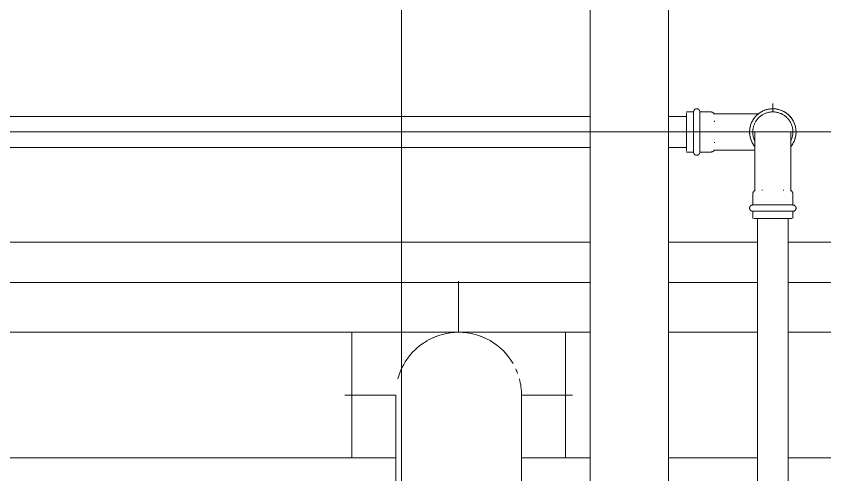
# Model space of a CAD drawing. Header units: inches. Extents: x -3299 to -2222, y -94 to 482.
# Drawn here: x -2461.3 to -2418.69, y 254.94 to 279.1 of the extents above; entities that cross this region are included whole.
import ezdxf

# ---------------------------------------------------------------- set-up
doc = ezdxf.new("R2010")
doc.units = ezdxf.units.IN
doc.header["$MEASUREMENT"] = 0
for name, color, linetype, lineweight in [('P-PIPE', 3, 'Continuous', 9), ('P-PIPE-CNTR', 3, 'Continuous', 9), ('S-GRID', 1, 'Continuous', 9)]:
    doc.layers.add(name, color=color, linetype=linetype, lineweight=lineweight)

# ---------------------------------------------------------------- blocks, each defined once
blk = doc.blocks.new('Elbow - Welded - Generic - Standard-1121388-PLG_ ROOF LEVEL')
at = {"layer": 'P-PIPE'}
for p, q in [((-2437.982, 253.155), (-2441.295, 253.155)), ((-2434.669, 253.155), (-2437.982, 253.155))]:
    blk.add_line(p, q, dxfattribs=at)
at = {"layer": 'P-PIPE', "flags": 128}
for points in [[(-2441.295, 259.139), (-2441.295, 259.134), (-2441.295, 259.12), (-2441.295, 259.096), (-2441.295, 259.063), (-2441.295, 259.02), (-2441.295, 258.968), (-2441.295, 258.906), (-2441.295, 258.835), (-2441.295, 258.756), (-2441.295, 258.667), (-2441.295, 258.569), (-2441.295, 258.463), (-2441.295, 258.348), (-2441.295, 258.225), (-2441.295, 258.094), (-2441.295, 257.955), (-2441.295, 257.808), (-2441.295, 257.654), (-2441.295, 257.493), (-2441.295, 257.324), (-2441.295, 257.149), (-2441.295, 256.968), (-2441.295, 256.78), (-2441.295, 256.587), (-2441.295, 256.388), (-2441.295, 256.184), (-2441.295, 255.975), (-2441.295, 255.762), (-2441.295, 255.545), (-2441.295, 255.323), (-2441.295, 255.099), (-2441.295, 254.871), (-2441.295, 254.64), (-2441.295, 254.407), (-2441.295, 254.172), (-2441.295, 253.935), (-2441.295, 253.698), (-2441.295, 253.459), (-2441.295, 253.22), (-2441.295, 253.155)], [(-2434.669, 253.155), (-2434.669, 253.394), (-2434.669, 253.633), (-2434.669, 253.871), (-2434.669, 254.108), (-2434.669, 254.344), (-2434.669, 254.577), (-2434.669, 254.809), (-2434.669, 255.037), (-2434.669, 255.263), (-2434.669, 255.485), (-2434.669, 255.704), (-2434.669, 255.918), (-2434.669, 256.128), (-2434.669, 256.334), (-2434.669, 256.534), (-2434.669, 256.729), (-2434.669, 256.918), (-2434.669, 257.101), (-2434.669, 257.278), (-2434.669, 257.448), (-2434.669, 257.611), (-2434.669, 257.767), (-2434.669, 257.916), (-2434.669, 258.057), (-2434.669, 258.191), (-2434.669, 258.316), (-2434.669, 258.433), (-2434.669, 258.541), (-2434.669, 258.641), (-2434.669, 258.733), (-2434.669, 258.815), (-2434.669, 258.888), (-2434.669, 258.952), (-2434.669, 259.007), (-2434.669, 259.052), (-2434.669, 259.088), (-2434.669, 259.115), (-2434.669, 259.131), (-2434.669, 259.139), (-2434.669, 259.139)]]:
    blk.add_lwpolyline(points, dxfattribs=at)
at = {"layer": 'P-PIPE'}
for start, end in [(90, 120), (30, 90), (120.159, 165), (0, 15)]:
    blk.add_arc((-2437.982, 259.139), 3.313, start, end, dxfattribs=at)
blk = doc.blocks.new('Victaulic-VicPress316-Elbow 90-45deg Style P568_P571 - Standard-V57-PLG_ ROOF LEVEL')
at = {"layer": 'P-PIPE'}
for p, q in [((-2425.602, 274.059), (-2425.977, 274.059)), ((-2425.977, 274.007), (-2425.977, 273)), ((-2425.602, 273), (-2425.602, 274.007)), ((-2424.716, 274.059), (-2425.273, 274.059)), ((-2425.273, 273), (-2425.273, 274.007)), ((-2423.442, 273.95), (-2424.545, 273.95)), ((-2424.498, 273.541), (-2424.498, 273.588)), ((-2425.977, 273), (-2425.977, 271.993)), ((-2425.602, 271.993), (-2425.602, 273)), ((-2425.273, 271.993), (-2425.273, 273)), ((-2424.498, 272.421), (-2424.498, 272.459)), ((-2425.977, 271.941), (-2425.602, 271.941)), ((-2425.273, 271.941), (-2424.716, 271.941)), ((-2424.542, 272.05), (-2423.442, 272.05))]:
    blk.add_line(p, q, dxfattribs=at)
at = {"layer": 'P-PIPE', "flags": 128}
for points in [[(-2425.602, 274.059), (-2425.601, 274.066), (-2425.601, 274.072), (-2425.6, 274.079), (-2425.6, 274.085), (-2425.598, 274.092), (-2425.597, 274.098), (-2425.595, 274.104), (-2425.593, 274.111), (-2425.591, 274.117), (-2425.589, 274.123), (-2425.586, 274.129), (-2425.583, 274.135), (-2425.58, 274.141), (-2425.576, 274.146), (-2425.573, 274.152), (-2425.569, 274.157), (-2425.565, 274.162), (-2425.561, 274.167), (-2425.556, 274.172), (-2425.552, 274.177), (-2425.547, 274.181), (-2425.542, 274.186), (-2425.537, 274.19), (-2425.531, 274.194), (-2425.526, 274.197), (-2425.52, 274.201), (-2425.515, 274.204), (-2425.509, 274.207), (-2425.503, 274.21), (-2425.497, 274.212), (-2425.491, 274.215), (-2425.484, 274.217), (-2425.478, 274.218), (-2425.472, 274.22), (-2425.465, 274.221), (-2425.459, 274.222), (-2425.452, 274.223), (-2425.445, 274.223), (-2425.439, 274.223), (-2425.432, 274.223), (-2425.426, 274.223), (-2425.419, 274.223), (-2425.413, 274.222), (-2425.406, 274.221), (-2425.4, 274.219), (-2425.393, 274.218), (-2425.387, 274.216), (-2425.381, 274.214), (-2425.375, 274.211), (-2425.369, 274.209), (-2425.363, 274.206), (-2425.357, 274.203), (-2425.351, 274.199), (-2425.346, 274.196), (-2425.34, 274.192), (-2425.335, 274.188), (-2425.33, 274.184), (-2425.325, 274.179), (-2425.32, 274.175), (-2425.316, 274.17), (-2425.311, 274.165), (-2425.307, 274.16), (-2425.303, 274.155), (-2425.3, 274.149), (-2425.296, 274.144), (-2425.293, 274.138), (-2425.29, 274.132), (-2425.287, 274.126), (-2425.284, 274.12), (-2425.282, 274.114), (-2425.28, 274.108), (-2425.278, 274.102), (-2425.277, 274.095), (-2425.275, 274.089), (-2425.274, 274.082), (-2425.273, 274.076), (-2425.273, 274.069), (-2425.273, 274.063), (-2425.273, 274.059)], [(-2425.602, 274.002), (-2425.602, 274.015), (-2425.602, 274.026), (-2425.602, 274.036), (-2425.602, 274.044), (-2425.602, 274.05), (-2425.602, 274.055), (-2425.602, 274.058), (-2425.602, 274.059), (-2425.602, 274.059)], [(-2425.602, 274.059), (-2425.602, 274.058), (-2425.602, 274.056), (-2425.602, 274.051), (-2425.602, 274.045), (-2425.602, 274.038), (-2425.602, 274.029), (-2425.602, 274.018), (-2425.602, 274.005), (-2425.602, 273.991), (-2425.602, 273.975), (-2425.602, 273.958), (-2425.602, 273.939), (-2425.602, 273.919), (-2425.602, 273.897), (-2425.602, 273.874), (-2425.602, 273.849), (-2425.602, 273.823), (-2425.602, 273.796), (-2425.602, 273.768), (-2425.602, 273.738), (-2425.602, 273.707), (-2425.602, 273.675), (-2425.602, 273.642), (-2425.602, 273.607), (-2425.602, 273.572), (-2425.602, 273.536), (-2425.602, 273.499), (-2425.602, 273.461), (-2425.602, 273.423), (-2425.602, 273.384), (-2425.602, 273.344), (-2425.602, 273.304), (-2425.602, 273.263), (-2425.602, 273.222), (-2425.602, 273.18), (-2425.602, 273.138), (-2425.602, 273.096), (-2425.602, 273.054), (-2425.602, 273.011), (-2425.602, 273)], [(-2425.273, 273), (-2425.273, 273.042), (-2425.273, 273.085), (-2425.273, 273.127), (-2425.273, 273.169), (-2425.273, 273.21), (-2425.273, 273.252), (-2425.273, 273.293), (-2425.273, 273.333), (-2425.273, 273.373), (-2425.273, 273.412), (-2425.273, 273.451), (-2425.273, 273.489), (-2425.273, 273.526), (-2425.273, 273.563), (-2425.273, 273.598), (-2425.273, 273.632), (-2425.273, 273.666), (-2425.273, 273.698), (-2425.273, 273.73), (-2425.273, 273.76), (-2425.273, 273.789), (-2425.273, 273.816), (-2425.273, 273.843), (-2425.273, 273.868), (-2425.273, 273.891), (-2425.273, 273.913), (-2425.273, 273.934), (-2425.273, 273.953), (-2425.273, 273.971), (-2425.273, 273.987), (-2425.273, 274.002), (-2425.273, 274.015), (-2425.273, 274.026), (-2425.273, 274.036), (-2425.273, 274.044), (-2425.273, 274.05), (-2425.273, 274.055), (-2425.273, 274.058), (-2425.273, 274.059), (-2425.273, 274.059)], [(-2425.273, 274.059), (-2425.273, 274.058), (-2425.273, 274.056), (-2425.273, 274.051), (-2425.273, 274.045), (-2425.273, 274.038), (-2425.273, 274.029), (-2425.273, 274.018), (-2425.273, 274.005)], [(-2424.716, 274.059), (-2424.705, 274.059), (-2424.694, 274.058), (-2424.683, 274.057), (-2424.673, 274.056), (-2424.662, 274.054), (-2424.651, 274.051), (-2424.641, 274.048), (-2424.63, 274.045), (-2424.62, 274.042), (-2424.61, 274.037), (-2424.6, 274.033), (-2424.59, 274.028), (-2424.581, 274.023), (-2424.571, 274.017), (-2424.562, 274.011), (-2424.553, 274.005), (-2424.545, 273.998), (-2424.536, 273.991), (-2424.528, 273.984), (-2424.521, 273.976), (-2424.513, 273.968), (-2424.506, 273.96), (-2424.499, 273.952), (-2424.498, 273.95)], [(-2420.204, 273), (-2420.205, 273.049), (-2420.208, 273.098), (-2420.212, 273.146), (-2420.219, 273.195), (-2420.228, 273.243), (-2420.239, 273.291), (-2420.251, 273.338), (-2420.266, 273.385), (-2420.282, 273.431), (-2420.3, 273.476), (-2420.32, 273.521), (-2420.342, 273.565), (-2420.365, 273.608), (-2420.391, 273.65), (-2420.417, 273.691), (-2420.446, 273.731), (-2420.476, 273.769), (-2420.507, 273.807), (-2420.54, 273.843), (-2420.575, 273.878), (-2420.61, 273.911), (-2420.648, 273.943), (-2420.686, 273.973), (-2420.725, 274.002), (-2420.766, 274.03), (-2420.808, 274.055), (-2420.85, 274.079), (-2420.894, 274.101), (-2420.939, 274.122), (-2420.984, 274.14), (-2421.03, 274.157), (-2421.076, 274.172), (-2421.123, 274.185), (-2421.171, 274.196), (-2421.219, 274.206), (-2421.268, 274.213), (-2421.316, 274.218), (-2421.365, 274.222), (-2421.414, 274.223), (-2421.463, 274.223), (-2421.512, 274.221), (-2421.56, 274.216), (-2421.609, 274.21), (-2421.657, 274.202), (-2421.705, 274.192), (-2421.753, 274.179), (-2421.799, 274.165), (-2421.846, 274.15), (-2421.891, 274.132), (-2421.936, 274.113), (-2421.98, 274.091), (-2422.024, 274.068), (-2422.066, 274.044), (-2422.107, 274.017), (-2422.147, 273.989), (-2422.186, 273.96), (-2422.224, 273.928), (-2422.26, 273.896), (-2422.296, 273.862), (-2422.329, 273.826), (-2422.362, 273.79), (-2422.392, 273.752), (-2422.422, 273.712), (-2422.449, 273.672), (-2422.476, 273.631), (-2422.5, 273.588), (-2422.523, 273.545), (-2422.543, 273.501), (-2422.563, 273.456), (-2422.58, 273.41), (-2422.595, 273.363), (-2422.609, 273.316), (-2422.621, 273.269), (-2422.631, 273.221), (-2422.638, 273.173), (-2422.644, 273.124), (-2422.648, 273.075), (-2422.65, 273.026), (-2422.651, 273)], [(-2423.442, 273.95), (-2423.362, 273.95), (-2423.281, 273.95), (-2423.201, 273.95), (-2423.121, 273.95), (-2423.042, 273.95), (-2422.963, 273.95), (-2422.885, 273.95), (-2422.808, 273.95), (-2422.732, 273.95), (-2422.658, 273.95), (-2422.584, 273.95), (-2422.512, 273.95), (-2422.441, 273.95), (-2422.372, 273.95), (-2422.304, 273.95), (-2422.239, 273.95), (-2422.179, 273.95)], [(-2421.43, 273.95), (-2421.427, 273.95), (-2421.427, 273.95)], [(-2425.602, 273), (-2425.602, 272.958), (-2425.602, 272.915), (-2425.602, 272.873), (-2425.602, 272.831), (-2425.602, 272.79), (-2425.602, 272.748), (-2425.602, 272.707), (-2425.602, 272.667), (-2425.602, 272.627), (-2425.602, 272.588), (-2425.602, 272.549), (-2425.602, 272.511), (-2425.602, 272.474), (-2425.602, 272.437), (-2425.602, 272.402), (-2425.602, 272.368), (-2425.602, 272.334), (-2425.602, 272.302), (-2425.602, 272.27), (-2425.602, 272.24), (-2425.602, 272.211), (-2425.602, 272.184), (-2425.602, 272.157), (-2425.602, 272.132), (-2425.602, 272.109), (-2425.602, 272.087), (-2425.602, 272.066), (-2425.602, 272.047), (-2425.602, 272.029), (-2425.602, 272.013), (-2425.602, 271.998), (-2425.602, 271.985), (-2425.602, 271.974), (-2425.602, 271.964), (-2425.602, 271.956), (-2425.602, 271.95), (-2425.602, 271.945), (-2425.602, 271.942), (-2425.602, 271.941), (-2425.602, 271.941)], [(-2425.273, 271.941), (-2425.273, 271.942), (-2425.273, 271.944), (-2425.273, 271.949), (-2425.273, 271.955), (-2425.273, 271.962), (-2425.273, 271.971), (-2425.273, 271.982), (-2425.273, 271.995), (-2425.273, 272.009), (-2425.273, 272.025), (-2425.273, 272.042), (-2425.273, 272.061), (-2425.273, 272.081), (-2425.273, 272.103), (-2425.273, 272.126), (-2425.273, 272.151), (-2425.273, 272.177), (-2425.273, 272.204), (-2425.273, 272.232), (-2425.273, 272.262), (-2425.273, 272.293), (-2425.273, 272.325), (-2425.273, 272.358), (-2425.273, 272.393), (-2425.273, 272.428), (-2425.273, 272.464), (-2425.273, 272.501), (-2425.273, 272.539), (-2425.273, 272.577), (-2425.273, 272.616), (-2425.273, 272.656), (-2425.273, 272.696), (-2425.273, 272.737), (-2425.273, 272.778), (-2425.273, 272.82), (-2425.273, 272.862), (-2425.273, 272.904), (-2425.273, 272.946), (-2425.273, 272.989), (-2425.273, 273)], [(-2422.651, 273), (-2422.65, 272.951), (-2422.647, 272.902), (-2422.642, 272.854), (-2422.635, 272.805), (-2422.626, 272.757), (-2422.616, 272.709), (-2422.603, 272.662), (-2422.589, 272.615), (-2422.572, 272.569), (-2422.554, 272.524), (-2422.534, 272.479), (-2422.512, 272.435), (-2422.489, 272.392), (-2422.464, 272.35), (-2422.437, 272.309), (-2422.408, 272.269), (-2422.378, 272.231)], [(-2420.477, 272.229), (-2420.462, 272.248), (-2420.432, 272.288), (-2420.405, 272.328), (-2420.379, 272.369), (-2420.354, 272.412), (-2420.332, 272.455), (-2420.311, 272.499), (-2420.292, 272.544), (-2420.274, 272.59), (-2420.259, 272.637), (-2420.245, 272.684), (-2420.234, 272.731), (-2420.224, 272.779), (-2420.216, 272.827), (-2420.21, 272.876), (-2420.206, 272.925), (-2420.204, 272.974), (-2420.204, 273)], [(-2425.602, 271.941), (-2425.602, 271.942), (-2425.602, 271.944), (-2425.602, 271.949), (-2425.602, 271.955), (-2425.602, 271.962), (-2425.602, 271.971), (-2425.602, 271.982), (-2425.602, 271.995)], [(-2425.273, 271.941), (-2425.273, 271.934), (-2425.273, 271.928), (-2425.274, 271.921), (-2425.275, 271.915), (-2425.276, 271.908), (-2425.277, 271.902), (-2425.279, 271.896), (-2425.281, 271.889), (-2425.283, 271.883), (-2425.286, 271.877), (-2425.288, 271.871), (-2425.291, 271.865), (-2425.294, 271.859), (-2425.298, 271.854), (-2425.301, 271.848), (-2425.305, 271.843), (-2425.309, 271.838), (-2425.313, 271.833), (-2425.318, 271.828), (-2425.323, 271.823), (-2425.327, 271.819), (-2425.332, 271.814), (-2425.337, 271.81), (-2425.343, 271.806), (-2425.348, 271.803), (-2425.354, 271.799), (-2425.36, 271.796), (-2425.365, 271.793), (-2425.371, 271.79), (-2425.378, 271.788), (-2425.384, 271.785), (-2425.39, 271.783), (-2425.396, 271.782), (-2425.403, 271.78), (-2425.409, 271.779), (-2425.416, 271.778), (-2425.422, 271.777), (-2425.429, 271.777), (-2425.435, 271.777), (-2425.442, 271.777), (-2425.448, 271.777), (-2425.455, 271.777), (-2425.462, 271.778), (-2425.468, 271.779), (-2425.474, 271.781), (-2425.481, 271.782), (-2425.487, 271.784), (-2425.493, 271.786), (-2425.5, 271.789), (-2425.506, 271.791), (-2425.512, 271.794), (-2425.517, 271.797), (-2425.523, 271.801), (-2425.529, 271.804), (-2425.534, 271.808), (-2425.539, 271.812), (-2425.544, 271.816), (-2425.549, 271.821), (-2425.554, 271.825), (-2425.558, 271.83), (-2425.563, 271.835), (-2425.567, 271.84), (-2425.571, 271.845), (-2425.575, 271.851), (-2425.578, 271.856), (-2425.581, 271.862), (-2425.584, 271.868), (-2425.587, 271.874), (-2425.59, 271.88), (-2425.592, 271.886), (-2425.594, 271.892), (-2425.596, 271.898), (-2425.598, 271.905), (-2425.599, 271.911), (-2425.6, 271.918), (-2425.601, 271.924), (-2425.601, 271.931), (-2425.602, 271.937), (-2425.602, 271.941)], [(-2425.273, 271.998), (-2425.273, 271.985), (-2425.273, 271.974), (-2425.273, 271.964), (-2425.273, 271.956), (-2425.273, 271.95), (-2425.273, 271.945), (-2425.273, 271.942), (-2425.273, 271.941), (-2425.273, 271.941)], [(-2424.498, 272.05), (-2424.505, 272.041), (-2424.512, 272.033), (-2424.519, 272.025), (-2424.527, 272.017), (-2424.535, 272.01), (-2424.543, 272.003), (-2424.552, 271.996), (-2424.561, 271.99), (-2424.57, 271.984), (-2424.579, 271.978), (-2424.589, 271.973), (-2424.598, 271.968), (-2424.608, 271.963), (-2424.618, 271.959), (-2424.629, 271.955), (-2424.639, 271.952), (-2424.649, 271.949), (-2424.66, 271.947), (-2424.671, 271.945), (-2424.682, 271.943), (-2424.692, 271.942), (-2424.703, 271.941), (-2424.714, 271.941), (-2424.716, 271.941)], [(-2422.377, 272.05), (-2422.422, 272.05), (-2422.493, 272.05), (-2422.564, 272.05), (-2422.638, 272.05), (-2422.712, 272.05), (-2422.788, 272.05), (-2422.865, 272.05), (-2422.942, 272.05), (-2423.021, 272.05), (-2423.1, 272.05), (-2423.18, 272.05), (-2423.26, 272.05), (-2423.34, 272.05), (-2423.421, 272.05), (-2423.442, 272.05)]]:
    blk.add_lwpolyline(points, dxfattribs=at)
blk = doc.blocks.new('Victaulic-VicPress316-Elbow 90-45deg Style P568_P571 - Standard-V59-PLG_ ROOF LEVEL')
at = {"layer": 'P-PIPE'}
for p, q in [((-2422.377, 270.985), (-2422.377, 269.882)), ((-2420.477, 269.885), (-2420.477, 270.985)), ((-2421.968, 269.929), (-2422.006, 269.929)), ((-2420.848, 269.929), (-2420.886, 269.929)), ((-2422.486, 269.711), (-2422.486, 269.155)), ((-2420.368, 269.155), (-2420.368, 269.711)), ((-2421.427, 269.155), (-2422.434, 269.155)), ((-2420.42, 269.155), (-2421.427, 269.155)), ((-2422.486, 268.826), (-2422.486, 268.45)), ((-2421.427, 268.826), (-2422.434, 268.826)), ((-2422.434, 268.45), (-2421.427, 268.45)), ((-2420.42, 268.826), (-2421.427, 268.826)), ((-2421.427, 268.45), (-2420.42, 268.45)), ((-2420.368, 268.45), (-2420.368, 268.826))]:
    blk.add_line(p, q, dxfattribs=at)
at = {"layer": 'P-PIPE', "flags": 128}
for points in [[(-2421.427, 274.224), (-2421.476, 274.223), (-2421.525, 274.22), (-2421.574, 274.215), (-2421.622, 274.208), (-2421.67, 274.199), (-2421.718, 274.188), (-2421.765, 274.176), (-2421.812, 274.161), (-2421.858, 274.145), (-2421.904, 274.127), (-2421.948, 274.107), (-2421.992, 274.085), (-2422.035, 274.062), (-2422.077, 274.037), (-2422.118, 274.01), (-2422.158, 273.981), (-2422.196, 273.951), (-2422.234, 273.92), (-2422.27, 273.887), (-2422.305, 273.852), (-2422.338, 273.817), (-2422.37, 273.78), (-2422.401, 273.741), (-2422.429, 273.702), (-2422.457, 273.661), (-2422.482, 273.619), (-2422.506, 273.577), (-2422.528, 273.533), (-2422.549, 273.489), (-2422.567, 273.443), (-2422.584, 273.397), (-2422.599, 273.351), (-2422.612, 273.304), (-2422.624, 273.256), (-2422.633, 273.208), (-2422.64, 273.16), (-2422.646, 273.111), (-2422.649, 273.062), (-2422.651, 273.013), (-2422.65, 272.964), (-2422.648, 272.915), (-2422.643, 272.867), (-2422.637, 272.818), (-2422.629, 272.77), (-2422.619, 272.722), (-2422.607, 272.675), (-2422.593, 272.628), (-2422.577, 272.581), (-2422.559, 272.536), (-2422.54, 272.491), (-2422.518, 272.447), (-2422.495, 272.404), (-2422.471, 272.361), (-2422.444, 272.32), (-2422.416, 272.28), (-2422.387, 272.241)], [(-2421.427, 274.059), (-2421.469, 274.058), (-2421.512, 274.056), (-2421.554, 274.051), (-2421.596, 274.045), (-2421.638, 274.038), (-2421.679, 274.029), (-2421.72, 274.018), (-2421.76, 274.005), (-2421.8, 273.991), (-2421.84, 273.975), (-2421.878, 273.958), (-2421.916, 273.939), (-2421.953, 273.919), (-2421.99, 273.897), (-2422.025, 273.874), (-2422.06, 273.849), (-2422.093, 273.823), (-2422.125, 273.796), (-2422.157, 273.768), (-2422.187, 273.738), (-2422.216, 273.707), (-2422.243, 273.675), (-2422.27, 273.642), (-2422.295, 273.607), (-2422.318, 273.572), (-2422.34, 273.536), (-2422.361, 273.499), (-2422.38, 273.461), (-2422.398, 273.423), (-2422.414, 273.384), (-2422.429, 273.344), (-2422.442, 273.304), (-2422.453, 273.263), (-2422.463, 273.222), (-2422.471, 273.18), (-2422.477, 273.138), (-2422.482, 273.096), (-2422.485, 273.054), (-2422.486, 273.011), (-2422.486, 272.969), (-2422.484, 272.927), (-2422.48, 272.885), (-2422.474, 272.843), (-2422.467, 272.801), (-2422.458, 272.759), (-2422.448, 272.718), (-2422.436, 272.678), (-2422.422, 272.638), (-2422.407, 272.598), (-2422.39, 272.559), (-2422.377, 272.532)], [(-2420.477, 272.229), (-2420.454, 272.259), (-2420.425, 272.298), (-2420.398, 272.339), (-2420.372, 272.381), (-2420.348, 272.423), (-2420.326, 272.467), (-2420.305, 272.511), (-2420.287, 272.557), (-2420.27, 272.603), (-2420.255, 272.649), (-2420.242, 272.696), (-2420.231, 272.744), (-2420.221, 272.792), (-2420.214, 272.84), (-2420.209, 272.889), (-2420.205, 272.938), (-2420.204, 272.987), (-2420.204, 273.036), (-2420.207, 273.085), (-2420.211, 273.133), (-2420.217, 273.182), (-2420.225, 273.23), (-2420.236, 273.278), (-2420.248, 273.325), (-2420.262, 273.372), (-2420.277, 273.419), (-2420.295, 273.464), (-2420.315, 273.509), (-2420.336, 273.553), (-2420.359, 273.596), (-2420.384, 273.639), (-2420.41, 273.68), (-2420.438, 273.72), (-2420.468, 273.759), (-2420.499, 273.797), (-2420.531, 273.833), (-2420.565, 273.868), (-2420.601, 273.902), (-2420.637, 273.935), (-2420.675, 273.965), (-2420.715, 273.995), (-2420.755, 274.022), (-2420.796, 274.048), (-2420.839, 274.073), (-2420.882, 274.095), (-2420.926, 274.116), (-2420.971, 274.135), (-2421.017, 274.153), (-2421.064, 274.168), (-2421.111, 274.182), (-2421.158, 274.194), (-2421.206, 274.203), (-2421.254, 274.211), (-2421.303, 274.217), (-2421.352, 274.221), (-2421.401, 274.223), (-2421.427, 274.224)], [(-2420.474, 272.539), (-2420.456, 272.577), (-2420.44, 272.616), (-2420.426, 272.656), (-2420.413, 272.696), (-2420.401, 272.737), (-2420.392, 272.778), (-2420.384, 272.82), (-2420.377, 272.862), (-2420.372, 272.904), (-2420.369, 272.946), (-2420.368, 272.989), (-2420.369, 273.031), (-2420.371, 273.073), (-2420.374, 273.115), (-2420.38, 273.157), (-2420.387, 273.199), (-2420.396, 273.241), (-2420.406, 273.282), (-2420.418, 273.322), (-2420.432, 273.362), (-2420.447, 273.402), (-2420.464, 273.441), (-2420.483, 273.479), (-2420.502, 273.516), (-2420.524, 273.553), (-2420.547, 273.588), (-2420.571, 273.623), (-2420.597, 273.657), (-2420.623, 273.69), (-2420.652, 273.721), (-2420.681, 273.752), (-2420.712, 273.781), (-2420.744, 273.809), (-2420.776, 273.836), (-2420.81, 273.861), (-2420.845, 273.885), (-2420.881, 273.907), (-2420.918, 273.929), (-2420.955, 273.948), (-2420.994, 273.966), (-2421.033, 273.983), (-2421.072, 273.998), (-2421.113, 274.011), (-2421.153, 274.023), (-2421.194, 274.033), (-2421.236, 274.042), (-2421.278, 274.048), (-2421.32, 274.054), (-2421.362, 274.057), (-2421.404, 274.059), (-2421.427, 274.059)], [(-2422.377, 273), (-2422.377, 272.998), (-2422.377, 272.994), (-2422.377, 272.986), (-2422.377, 272.974), (-2422.377, 272.96), (-2422.377, 272.942), (-2422.377, 272.922), (-2422.377, 272.898), (-2422.377, 272.871), (-2422.377, 272.841), (-2422.377, 272.808), (-2422.377, 272.772), (-2422.377, 272.734), (-2422.377, 272.692), (-2422.377, 272.648), (-2422.377, 272.601), (-2422.377, 272.552), (-2422.377, 272.5), (-2422.377, 272.445), (-2422.377, 272.389), (-2422.377, 272.33), (-2422.377, 272.269), (-2422.377, 272.206), (-2422.377, 272.141), (-2422.377, 272.074), (-2422.377, 272.005), (-2422.377, 271.935), (-2422.377, 271.863), (-2422.377, 271.79), (-2422.377, 271.715), (-2422.377, 271.639), (-2422.377, 271.563), (-2422.377, 271.485), (-2422.377, 271.406), (-2422.377, 271.327), (-2422.377, 271.248), (-2422.377, 271.167), (-2422.377, 271.087), (-2422.377, 271.007), (-2422.377, 270.985)], [(-2420.477, 270.985), (-2420.477, 271.065), (-2420.477, 271.146), (-2420.477, 271.226), (-2420.477, 271.306), (-2420.477, 271.385), (-2420.477, 271.464), (-2420.477, 271.542), (-2420.477, 271.619), (-2420.477, 271.695), (-2420.477, 271.77), (-2420.477, 271.843), (-2420.477, 271.915), (-2420.477, 271.986), (-2420.477, 272.055), (-2420.477, 272.123), (-2420.477, 272.188), (-2420.477, 272.252), (-2420.477, 272.314), (-2420.477, 272.373), (-2420.477, 272.43), (-2420.477, 272.485), (-2420.477, 272.538), (-2420.477, 272.588), (-2420.477, 272.636), (-2420.477, 272.681), (-2420.477, 272.723), (-2420.477, 272.762), (-2420.477, 272.799), (-2420.477, 272.832), (-2420.477, 272.863), (-2420.477, 272.891), (-2420.477, 272.915), (-2420.477, 272.937), (-2420.477, 272.955), (-2420.477, 272.971), (-2420.477, 272.983), (-2420.477, 272.992), (-2420.477, 272.997), (-2420.477, 273), (-2420.477, 273)], [(-2422.486, 269.711), (-2422.486, 269.722), (-2422.485, 269.733), (-2422.484, 269.744), (-2422.483, 269.754), (-2422.481, 269.765), (-2422.478, 269.776), (-2422.476, 269.786), (-2422.472, 269.797), (-2422.469, 269.807), (-2422.465, 269.817), (-2422.46, 269.827), (-2422.455, 269.837), (-2422.45, 269.846), (-2422.444, 269.856), (-2422.439, 269.865), (-2422.432, 269.874), (-2422.426, 269.882), (-2422.418, 269.891), (-2422.411, 269.899), (-2422.403, 269.906), (-2422.396, 269.914), (-2422.387, 269.921), (-2422.379, 269.928), (-2422.377, 269.929)], [(-2420.477, 269.929), (-2420.469, 269.922), (-2420.46, 269.915), (-2420.452, 269.908), (-2420.444, 269.9), (-2420.437, 269.892), (-2420.43, 269.884), (-2420.423, 269.875), (-2420.417, 269.867), (-2420.411, 269.857), (-2420.405, 269.848), (-2420.4, 269.839), (-2420.395, 269.829), (-2420.39, 269.819), (-2420.386, 269.809), (-2420.383, 269.799), (-2420.379, 269.788), (-2420.376, 269.778), (-2420.374, 269.767), (-2420.372, 269.756), (-2420.37, 269.746), (-2420.369, 269.735), (-2420.368, 269.724), (-2420.368, 269.713), (-2420.368, 269.711)], [(-2422.486, 268.826), (-2422.493, 268.826), (-2422.499, 268.826), (-2422.506, 268.827), (-2422.512, 268.828), (-2422.519, 268.829), (-2422.525, 268.83), (-2422.532, 268.832), (-2422.538, 268.834), (-2422.544, 268.836), (-2422.55, 268.838), (-2422.556, 268.841), (-2422.562, 268.844), (-2422.568, 268.847), (-2422.574, 268.851), (-2422.579, 268.854), (-2422.584, 268.858), (-2422.59, 268.862), (-2422.595, 268.866), (-2422.599, 268.871), (-2422.604, 268.875), (-2422.609, 268.88), (-2422.613, 268.885), (-2422.617, 268.89), (-2422.621, 268.896), (-2422.625, 268.901), (-2422.628, 268.907), (-2422.631, 268.912), (-2422.634, 268.918), (-2422.637, 268.924), (-2422.639, 268.93), (-2422.642, 268.937), (-2422.644, 268.943), (-2422.645, 268.949), (-2422.647, 268.956), (-2422.648, 268.962), (-2422.649, 268.969), (-2422.65, 268.975), (-2422.65, 268.982), (-2422.651, 268.988), (-2422.651, 268.995), (-2422.65, 269.001), (-2422.65, 269.008), (-2422.649, 269.014), (-2422.648, 269.021), (-2422.646, 269.027), (-2422.645, 269.034), (-2422.643, 269.04), (-2422.641, 269.046), (-2422.638, 269.052), (-2422.636, 269.058), (-2422.633, 269.064), (-2422.63, 269.07), (-2422.626, 269.076), (-2422.623, 269.081), (-2422.619, 269.087), (-2422.615, 269.092), (-2422.611, 269.097), (-2422.607, 269.102), (-2422.602, 269.107), (-2422.597, 269.111), (-2422.592, 269.116), (-2422.587, 269.12), (-2422.582, 269.124), (-2422.576, 269.127), (-2422.571, 269.131), (-2422.565, 269.134), (-2422.559, 269.137), (-2422.553, 269.14), (-2422.547, 269.143), (-2422.541, 269.145), (-2422.535, 269.147), (-2422.529, 269.149), (-2422.522, 269.15), (-2422.516, 269.152), (-2422.509, 269.153), (-2422.503, 269.154), (-2422.496, 269.154), (-2422.49, 269.154), (-2422.486, 269.155)], [(-2421.427, 269.155), (-2421.469, 269.155), (-2421.512, 269.155), (-2421.554, 269.155), (-2421.596, 269.155), (-2421.638, 269.155), (-2421.679, 269.155), (-2421.72, 269.155), (-2421.76, 269.155), (-2421.8, 269.155), (-2421.84, 269.155), (-2421.878, 269.155), (-2421.916, 269.155), (-2421.953, 269.155), (-2421.99, 269.155), (-2422.025, 269.155), (-2422.06, 269.155), (-2422.093, 269.155), (-2422.125, 269.155), (-2422.157, 269.155), (-2422.187, 269.155), (-2422.216, 269.155), (-2422.243, 269.155), (-2422.27, 269.155), (-2422.295, 269.155), (-2422.318, 269.155), (-2422.34, 269.155), (-2422.361, 269.155), (-2422.38, 269.155), (-2422.398, 269.155), (-2422.414, 269.155), (-2422.429, 269.155), (-2422.442, 269.155), (-2422.453, 269.155), (-2422.463, 269.155), (-2422.471, 269.155), (-2422.477, 269.155), (-2422.482, 269.155), (-2422.485, 269.155), (-2422.486, 269.155), (-2422.486, 269.155)], [(-2422.486, 269.155), (-2422.485, 269.155), (-2422.483, 269.155), (-2422.479, 269.155), (-2422.473, 269.155), (-2422.465, 269.155), (-2422.456, 269.155), (-2422.445, 269.155), (-2422.432, 269.155)], [(-2420.368, 269.155), (-2420.369, 269.155), (-2420.372, 269.155), (-2420.376, 269.155), (-2420.382, 269.155), (-2420.389, 269.155), (-2420.398, 269.155), (-2420.409, 269.155), (-2420.422, 269.155), (-2420.436, 269.155), (-2420.452, 269.155), (-2420.469, 269.155), (-2420.488, 269.155), (-2420.508, 269.155), (-2420.53, 269.155), (-2420.553, 269.155), (-2420.578, 269.155), (-2420.604, 269.155), (-2420.631, 269.155), (-2420.66, 269.155), (-2420.689, 269.155), (-2420.72, 269.155), (-2420.752, 269.155), (-2420.786, 269.155), (-2420.82, 269.155), (-2420.855, 269.155), (-2420.891, 269.155), (-2420.928, 269.155), (-2420.966, 269.155), (-2421.004, 269.155), (-2421.043, 269.155), (-2421.083, 269.155), (-2421.123, 269.155), (-2421.164, 269.155), (-2421.206, 269.155), (-2421.247, 269.155), (-2421.289, 269.155), (-2421.331, 269.155), (-2421.373, 269.155), (-2421.416, 269.155), (-2421.427, 269.155)], [(-2420.426, 269.155), (-2420.413, 269.155), (-2420.401, 269.155), (-2420.392, 269.155), (-2420.384, 269.155), (-2420.377, 269.155), (-2420.372, 269.155), (-2420.369, 269.155), (-2420.368, 269.155), (-2420.368, 269.155)], [(-2420.368, 269.155), (-2420.362, 269.154), (-2420.355, 269.154), (-2420.348, 269.153), (-2420.342, 269.152), (-2420.335, 269.151), (-2420.329, 269.15), (-2420.323, 269.148), (-2420.316, 269.146), (-2420.31, 269.144), (-2420.304, 269.142), (-2420.298, 269.139), (-2420.292, 269.136), (-2420.286, 269.133), (-2420.281, 269.129), (-2420.275, 269.126), (-2420.27, 269.122), (-2420.265, 269.118), (-2420.26, 269.114), (-2420.255, 269.109), (-2420.25, 269.105), (-2420.246, 269.1), (-2420.241, 269.095), (-2420.237, 269.09), (-2420.233, 269.084), (-2420.23, 269.079), (-2420.226, 269.073), (-2420.223, 269.068), (-2420.22, 269.062), (-2420.217, 269.056), (-2420.215, 269.05), (-2420.213, 269.043), (-2420.211, 269.037), (-2420.209, 269.031), (-2420.207, 269.024), (-2420.206, 269.018), (-2420.205, 269.011), (-2420.204, 269.005), (-2420.204, 268.998), (-2420.204, 268.992), (-2420.204, 268.985), (-2420.204, 268.979), (-2420.205, 268.972), (-2420.205, 268.966), (-2420.207, 268.959), (-2420.208, 268.953), (-2420.21, 268.946), (-2420.211, 268.94), (-2420.214, 268.934), (-2420.216, 268.928), (-2420.219, 268.922), (-2420.221, 268.916), (-2420.224, 268.91), (-2420.228, 268.904), (-2420.231, 268.899), (-2420.235, 268.893), (-2420.239, 268.888), (-2420.243, 268.883), (-2420.248, 268.878), (-2420.252, 268.873), (-2420.257, 268.869), (-2420.262, 268.864), (-2420.267, 268.86), (-2420.272, 268.856), (-2420.278, 268.853), (-2420.283, 268.849), (-2420.289, 268.846), (-2420.295, 268.843), (-2420.301, 268.84), (-2420.307, 268.837), (-2420.313, 268.835), (-2420.319, 268.833), (-2420.326, 268.831), (-2420.332, 268.83), (-2420.338, 268.828), (-2420.345, 268.827), (-2420.351, 268.826), (-2420.358, 268.826), (-2420.365, 268.826), (-2420.368, 268.826)], [(-2422.429, 268.826), (-2422.442, 268.826), (-2422.453, 268.826), (-2422.463, 268.826), (-2422.471, 268.826), (-2422.477, 268.826), (-2422.482, 268.826), (-2422.485, 268.826), (-2422.486, 268.826), (-2422.486, 268.826)], [(-2422.486, 268.826), (-2422.485, 268.826), (-2422.483, 268.826), (-2422.479, 268.826), (-2422.473, 268.826), (-2422.465, 268.826), (-2422.456, 268.826), (-2422.445, 268.826), (-2422.432, 268.826), (-2422.418, 268.826), (-2422.403, 268.826), (-2422.385, 268.826), (-2422.366, 268.826), (-2422.346, 268.826), (-2422.324, 268.826), (-2422.301, 268.826), (-2422.277, 268.826), (-2422.251, 268.826), (-2422.223, 268.826), (-2422.195, 268.826), (-2422.165, 268.826), (-2422.134, 268.826), (-2422.102, 268.826), (-2422.069, 268.826), (-2422.034, 268.826), (-2421.999, 268.826), (-2421.963, 268.826), (-2421.926, 268.826), (-2421.889, 268.826), (-2421.85, 268.826), (-2421.811, 268.826), (-2421.771, 268.826), (-2421.731, 268.826), (-2421.69, 268.826), (-2421.649, 268.826), (-2421.607, 268.826), (-2421.565, 268.826), (-2421.523, 268.826), (-2421.481, 268.826), (-2421.439, 268.826), (-2421.427, 268.826)], [(-2421.427, 268.826), (-2421.385, 268.826), (-2421.342, 268.826), (-2421.3, 268.826), (-2421.258, 268.826), (-2421.217, 268.826), (-2421.175, 268.826), (-2421.134, 268.826), (-2421.094, 268.826), (-2421.054, 268.826), (-2421.015, 268.826), (-2420.976, 268.826), (-2420.938, 268.826), (-2420.901, 268.826), (-2420.865, 268.826), (-2420.829, 268.826), (-2420.795, 268.826), (-2420.761, 268.826), (-2420.729, 268.826), (-2420.698, 268.826), (-2420.667, 268.826), (-2420.639, 268.826), (-2420.611, 268.826), (-2420.585, 268.826), (-2420.56, 268.826), (-2420.536, 268.826), (-2420.514, 268.826), (-2420.493, 268.826), (-2420.474, 268.826), (-2420.456, 268.826), (-2420.44, 268.826), (-2420.426, 268.826), (-2420.413, 268.826), (-2420.401, 268.826), (-2420.392, 268.826), (-2420.384, 268.826), (-2420.377, 268.826), (-2420.372, 268.826), (-2420.369, 268.826), (-2420.368, 268.826), (-2420.368, 268.826)], [(-2420.368, 268.826), (-2420.369, 268.826), (-2420.372, 268.826), (-2420.376, 268.826), (-2420.382, 268.826), (-2420.389, 268.826), (-2420.398, 268.826), (-2420.409, 268.826), (-2420.422, 268.826)]]:
    blk.add_lwpolyline(points, dxfattribs=at)

msp = doc.modelspace()

# ---------------------------------------------------------------- linework, layer by layer
at = {"layer": 'P-PIPE'}
for p, q in [((-2431.045, 313.46), (-2431.045, 238.923)), ((-2426.92, 238.923), (-2426.92, 313.46)), ((-2431.045, 273.812), (-2586.55, 273.812)), ((-2425.977, 273.812), (-2426.92, 273.812)), ((-2586.55, 272.187), (-2431.045, 272.187)), ((-2426.92, 272.187), (-2425.977, 272.187)), ((-2422.24, 268.45), (-2422.24, 254.455)), ((-2420.615, 254.455), (-2420.615, 268.45)), ((-2431.045, 267.201), (-2667.336, 267.201)), ((-2422.24, 267.201), (-2426.92, 267.201)), ((-2372.958, 267.201), (-2420.615, 267.201)), ((-2667.336, 265.077), (-2431.045, 265.077)), ((-2426.92, 265.077), (-2422.24, 265.077)), ((-2420.615, 265.077), (-2372.958, 265.077)), ((-2443.612, 262.452), (-2818.666, 262.452)), ((-2432.352, 262.452), (-2443.612, 262.452)), ((-2443.612, 259.139), (-2443.612, 262.452)), ((-2443.612, 262.339), (-2443.612, 262.008)), ((-2431.045, 262.452), (-2432.352, 262.452)), ((-2432.352, 262.452), (-2432.352, 259.139)), ((-2432.352, 262.008), (-2432.352, 262.339)), ((-2422.24, 262.452), (-2426.92, 262.452)), ((-2373.588, 262.452), (-2420.615, 262.452)), ((-2443.612, 262.008), (-2443.612, 261.482)), ((-2432.352, 261.482), (-2432.352, 262.008)), ((-2443.612, 261.481), (-2443.612, 260.796)), ((-2432.352, 260.796), (-2432.352, 261.481)), ((-2443.612, 260.795), (-2443.612, 259.997)), ((-2432.352, 259.997), (-2432.352, 260.795)), ((-2443.612, 259.997), (-2443.612, 258.282)), ((-2432.352, 258.282), (-2432.352, 259.997)), ((-2443.612, 255.826), (-2443.612, 259.139)), ((-2432.352, 259.139), (-2432.352, 255.826)), ((-2443.612, 258.282), (-2443.612, 257.483)), ((-2432.352, 257.483), (-2432.352, 258.282)), ((-2443.612, 257.483), (-2443.612, 256.797)), ((-2432.352, 256.797), (-2432.352, 257.483)), ((-2443.612, 256.797), (-2443.612, 256.27)), ((-2432.352, 256.27), (-2432.352, 256.797)), ((-2443.612, 256.27), (-2443.612, 255.94)), ((-2432.352, 255.94), (-2432.352, 256.27)), ((-2818.666, 255.827), (-2443.612, 255.827)), ((-2443.612, 255.826), (-2441.295, 255.826)), ((-2434.678, 255.826), (-2432.352, 255.826)), ((-2432.352, 255.827), (-2431.045, 255.827)), ((-2426.92, 255.827), (-2422.24, 255.827)), ((-2420.615, 255.827), (-2373.588, 255.827))]:
    msp.add_line(p, q, dxfattribs=at)
for radius, start, end in [(3.312, 110.0148, 114.9852), (3.312, 65.0148, 69.9852), (3.313, 155.0148, 159.9852), (3.313, 20.2324, 24.5922)]:
    msp.add_arc((-2437.982, 259.139), radius, start, end, dxfattribs=at)
at = {"layer": 'P-PIPE-CNTR'}
for p, q in [((-2421.427, 274.041), (-2421.427, 274.5)), ((-2422.927, 273), (-2422.456, 273)), ((-2420.398, 273), (-2419.927, 273)), ((-2437.982, 262.452), (-2437.982, 265.139)), ((-2443.982, 259.139), (-2441.285, 259.139)), ((-2434.669, 259.139), (-2431.982, 259.139))]:
    msp.add_line(p, q, dxfattribs=at)
at = {"layer": 'S-GRID'}
for p, q in [((-2441, 469.687), (-2441, -82.206)), ((-2262.383, 273), (-3286.996, 273))]:
    msp.add_line(p, q, dxfattribs=at)

# ---------------------------------------------------------------- block references
at = {"layer": 'P-PIPE'}
for name in ['Victaulic-VicPress316-Elbow 90-45deg Style P568_P571 - Standard-V57-PLG_ ROOF LEVEL', 'Victaulic-VicPress316-Elbow 90-45deg Style P568_P571 - Standard-V59-PLG_ ROOF LEVEL', 'Elbow - Welded - Generic - Standard-1121388-PLG_ ROOF LEVEL']:
    msp.add_blockref(name, (0, 0), dxfattribs=at)

doc.saveas('drawing.dxf')
